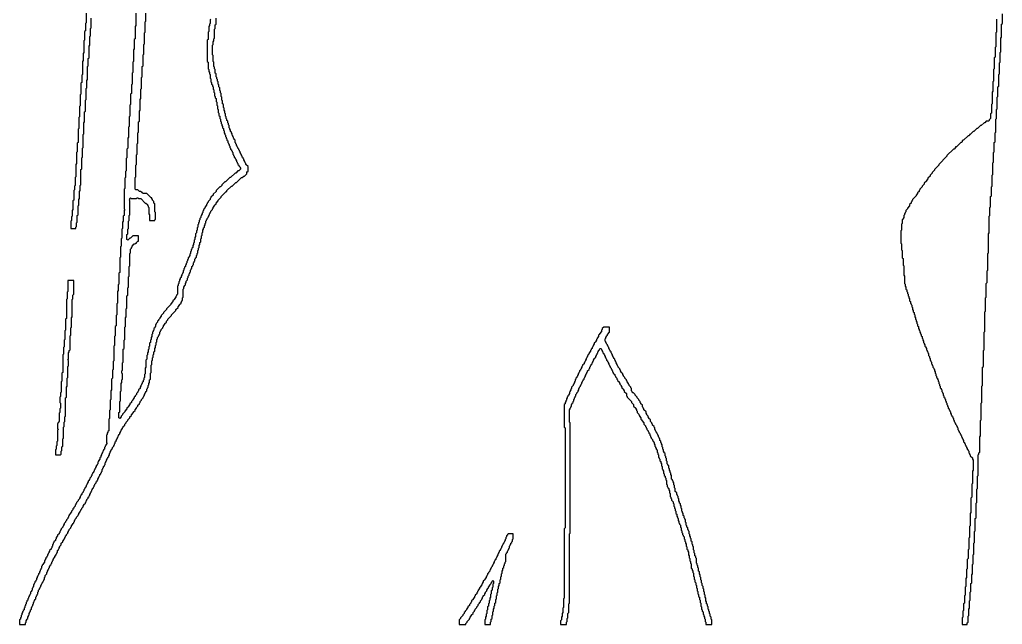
# Model space of a CAD drawing. Header units: metres. Extents: x 0 to 7998, y 2 to 10328.
# Drawn here: x 66 to 2758, y 2 to 1658 of the extents above; entities that cross this region are included whole.
import ezdxf

# ---------------------------------------------------------------- set-up
doc = ezdxf.new("R2010")
doc.units = ezdxf.units.M

msp = doc.modelspace()

# ---------------------------------------------------------------- linework, layer by layer
for points in [[(384, 1676), (384, 1642), (382, 1640), (382, 1606), (380, 1604), (380, 1578), (378, 1576), (378, 1544), (376, 1542), (376, 1514), (374, 1512), (374, 1482), (372, 1480), (372, 1456), (370, 1454), (370, 1426), (368, 1424), (368, 1394), (366, 1392), (366, 1366), (364, 1364), (364, 1336), (362, 1334), (362, 1306), (360, 1304), (360, 1280), (358, 1278), (358, 1244), (356, 1242), (356, 1226), (354, 1224), (354, 1196), (352, 1194), (352, 1140), (354, 1138), (352, 1136), (352, 1122), (350, 1120), (350, 1106), (348, 1104), (348, 1086), (346, 1084), (346, 1060), (344, 1058), (344, 1038), (342, 1036), (342, 1008), (340, 1006), (340, 966), (338, 964), (338, 934), (336, 932), (336, 916), (334, 914), (334, 882), (332, 880), (332, 850), (330, 848), (330, 820), (328, 818), (328, 792), (326, 790), (326, 766), (324, 764), (324, 724), (322, 722), (322, 700), (320, 698), (320, 676), (318, 674), (318, 644), (316, 642), (316, 618), (314, 616), (314, 590), (312, 588), (312, 566), (310, 564), (310, 532), (308, 530), (308, 528), (306, 526), (306, 522), (304, 520), (304, 500), (306, 498), (302, 494), (302, 492), (300, 490), (300, 488), (298, 486), (298, 482), (296, 480), (296, 478), (294, 476), (294, 474), (292, 472), (292, 470), (290, 468), (290, 466), (288, 464), (288, 460), (286, 458), (286, 454), (282, 450), (282, 448), (280, 446), (280, 442), (278, 440), (278, 438), (276, 436), (276, 434), (274, 432), (274, 430), (272, 428), (272, 426), (270, 424), (270, 422), (268, 420), (268, 418), (266, 416), (266, 414), (264, 412), (264, 410), (262, 408), (262, 406), (258, 402), (258, 400), (256, 398), (256, 396), (254, 394), (254, 392), (252, 390), (252, 388), (250, 386), (250, 384), (248, 382), (248, 380), (246, 378), (246, 376), (244, 374), (244, 372), (242, 370), (242, 368), (240, 366), (240, 364), (236, 360), (236, 358), (234, 356), (234, 354), (232, 352), (232, 350), (230, 348), (230, 346), (226, 342), (226, 340), (222, 336), (222, 334), (220, 332), (220, 330), (218, 328), (218, 326), (214, 322), (214, 320), (212, 318), (212, 316), (208, 312), (208, 310), (204, 306), (204, 304), (202, 302), (202, 300), (200, 298), (200, 296), (198, 294), (198, 292), (194, 288), (194, 286), (192, 284), (192, 282), (188, 278), (188, 276), (186, 274), (186, 272), (184, 270), (184, 268), (180, 264), (180, 262), (178, 260), (178, 258), (176, 256), (176, 254), (174, 252), (174, 250), (170, 246), (170, 244), (166, 240), (166, 236), (164, 234), (164, 232), (160, 228), (160, 226), (158, 224), (158, 222), (156, 220), (156, 216), (154, 214), (154, 212), (152, 210), (152, 208), (148, 204), (148, 202), (146, 200), (146, 198), (144, 196), (144, 194), (142, 192), (142, 190), (140, 188), (140, 186), (138, 184), (138, 182), (136, 180), (136, 178), (134, 176), (134, 172), (130, 168), (130, 166), (128, 164), (128, 162), (126, 160), (126, 156), (124, 154), (124, 152), (122, 150), (122, 148), (120, 146), (120, 142), (118, 140), (118, 138), (116, 136), (116, 134), (114, 132), (114, 130), (112, 128), (112, 124), (110, 122), (110, 120), (108, 118), (108, 116), (106, 114), (106, 112), (104, 110), (104, 106), (102, 104), (102, 102), (100, 100), (100, 96), (98, 94), (98, 92), (96, 90), (96, 86), (94, 84), (94, 82), (92, 80), (92, 78), (90, 76), (90, 74), (88, 72), (88, 68), (86, 66), (86, 64), (84, 62), (84, 58), (82, 56), (82, 54), (80, 52), (80, 48), (78, 46), (78, 42), (76, 40), (76, 38), (74, 36), (74, 34), (72, 32), (72, 28), (70, 26), (70, 22), (68, 20), (68, 16), (66, 14), (66, 2), (82, 2), (82, 6), (84, 8), (84, 12), (86, 14), (86, 16), (88, 18), (88, 22), (90, 24), (90, 26), (92, 28), (92, 32), (94, 34), (94, 36), (96, 38), (96, 42), (98, 44), (98, 48), (100, 50), (100, 52), (102, 54), (102, 56), (104, 58), (104, 62), (106, 64), (106, 66), (108, 68), (108, 70), (110, 72), (110, 76), (112, 78), (112, 80), (114, 82), (114, 84), (116, 86), (116, 90), (118, 92), (118, 96), (120, 98), (120, 100), (122, 102), (122, 104), (124, 106), (124, 108), (126, 110), (126, 112), (128, 114), (128, 116), (130, 118), (130, 120), (132, 122), (132, 124), (134, 126), (134, 130), (136, 132), (136, 136), (140, 140), (140, 144), (142, 146), (142, 148), (144, 150), (144, 152), (146, 154), (146, 156), (148, 158), (148, 160), (150, 162), (150, 164), (152, 166), (152, 168), (154, 170), (154, 172), (156, 174), (156, 176), (158, 178), (158, 180), (160, 182), (160, 184), (162, 186), (162, 188), (166, 192), (166, 194), (168, 196), (168, 198), (170, 200), (170, 204), (172, 206), (172, 208), (174, 210), (174, 212), (176, 214), (176, 216), (180, 220), (180, 224), (184, 228), (184, 230), (188, 234), (188, 236), (190, 238), (190, 240), (192, 242), (192, 244), (194, 246), (194, 248), (198, 252), (198, 254), (200, 256), (200, 258), (202, 260), (202, 262), (206, 266), (206, 268), (208, 270), (208, 272), (212, 276), (212, 278), (214, 280), (214, 282), (216, 284), (216, 286), (218, 288), (218, 290), (222, 294), (222, 296), (226, 300), (226, 302), (228, 304), (228, 306), (232, 310), (232, 312), (234, 314), (234, 316), (236, 318), (236, 320), (240, 324), (240, 326), (242, 328), (242, 330), (246, 334), (246, 336), (248, 338), (248, 340), (250, 342), (250, 344), (254, 348), (254, 350), (256, 352), (256, 354), (258, 356), (258, 358), (260, 360), (260, 362), (262, 364), (262, 366), (264, 368), (264, 370), (266, 372), (266, 374), (268, 376), (268, 378), (270, 380), (270, 382), (272, 384), (272, 386), (276, 390), (276, 392), (278, 394), (278, 396), (280, 398), (280, 400), (282, 402), (282, 404), (284, 406), (284, 408), (286, 410), (286, 412), (288, 414), (288, 416), (290, 418), (290, 420), (292, 422), (292, 426), (294, 428), (294, 430), (296, 432), (296, 434), (298, 436), (298, 438), (300, 440), (300, 444), (302, 446), (302, 448), (304, 450), (304, 452), (306, 454), (306, 456), (308, 458), (308, 460), (310, 462), (310, 464), (312, 466), (312, 470), (314, 472), (314, 474), (316, 476), (316, 478), (318, 480), (318, 482), (320, 484), (320, 486), (324, 490), (324, 492), (326, 494), (326, 496), (328, 498), (328, 502), (330, 504), (330, 506), (332, 508), (332, 510), (334, 512), (334, 514), (336, 516), (336, 518), (338, 520), (338, 522), (340, 524), (340, 526), (342, 528), (342, 530), (344, 532), (344, 534), (348, 538), (348, 540), (350, 542), (350, 544), (354, 548), (354, 550), (358, 554), (358, 556), (362, 560), (362, 562), (368, 568), (368, 570), (372, 574), (372, 576), (378, 582), (378, 584), (382, 588), (382, 590), (386, 594), (386, 596), (390, 600), (390, 602), (394, 606), (394, 608), (396, 610), (396, 612), (400, 616), (400, 618), (404, 622), (404, 624), (406, 626), (406, 628), (408, 630), (408, 632), (410, 634), (410, 636), (412, 638), (412, 640), (414, 642), (414, 646), (416, 648), (416, 650), (418, 652), (418, 656), (420, 658), (420, 662), (422, 664), (422, 672), (424, 674), (424, 690), (426, 692), (426, 712), (428, 714), (428, 724), (430, 726), (430, 732), (432, 734), (432, 740), (434, 742), (434, 748), (436, 750), (436, 758), (438, 760), (438, 766), (440, 768), (440, 774), (442, 776), (442, 782), (444, 784), (444, 788), (446, 790), (446, 792), (448, 794), (448, 796), (450, 798), (450, 802), (452, 804), (452, 806), (454, 808), (454, 810), (458, 814), (458, 816), (460, 818), (460, 820), (464, 824), (464, 826), (468, 830), (468, 832), (472, 836), (472, 838), (482, 848), (482, 850), (494, 862), (494, 864), (500, 870), (500, 872), (504, 876), (504, 878), (508, 882), (508, 884), (510, 886), (510, 888), (512, 890), (512, 896), (514, 898), (514, 920), (516, 922), (516, 926), (518, 928), (518, 930), (520, 932), (520, 936), (522, 938), (522, 942), (526, 946), (526, 950), (528, 952), (528, 956), (530, 958), (530, 962), (532, 964), (532, 966), (534, 968), (534, 972), (536, 974), (536, 976), (538, 978), (538, 982), (540, 984), (540, 986), (542, 988), (542, 992), (544, 994), (544, 996), (546, 998), (546, 1002), (548, 1004), (548, 1006), (550, 1008), (550, 1012), (552, 1014), (552, 1018), (554, 1020), (554, 1026), (556, 1028), (556, 1032), (558, 1034), (558, 1040), (560, 1042), (560, 1048), (562, 1050), (562, 1058), (564, 1060), (564, 1066), (566, 1068), (566, 1074), (568, 1076), (568, 1082), (570, 1084), (570, 1088), (572, 1090), (572, 1094), (574, 1096), (574, 1100), (576, 1102), (576, 1106), (578, 1108), (578, 1110), (580, 1112), (580, 1114), (582, 1116), (582, 1118), (584, 1120), (584, 1122), (586, 1124), (586, 1126), (588, 1128), (588, 1130), (590, 1132), (590, 1134), (594, 1138), (594, 1140), (596, 1142), (596, 1144), (600, 1148), (600, 1150), (604, 1154), (604, 1156), (610, 1162), (610, 1164), (618, 1172), (618, 1174), (632, 1188), (634, 1188), (634, 1190), (646, 1202), (648, 1202), (658, 1212), (660, 1212), (674, 1226), (676, 1226), (680, 1230), (682, 1230), (688, 1236), (688, 1240), (690, 1242), (692, 1242), (692, 1256), (686, 1262), (686, 1264), (684, 1266), (684, 1268), (682, 1270), (682, 1272), (680, 1274), (680, 1276), (678, 1278), (678, 1280), (676, 1282), (676, 1284), (674, 1286), (674, 1288), (672, 1290), (672, 1292), (670, 1294), (670, 1296), (668, 1298), (668, 1300), (666, 1302), (666, 1304), (664, 1306), (664, 1308), (662, 1310), (662, 1312), (660, 1314), (660, 1316), (658, 1318), (658, 1320), (656, 1322), (656, 1328), (654, 1330), (654, 1332), (652, 1334), (652, 1336), (650, 1338), (650, 1340), (648, 1342), (648, 1346), (646, 1348), (646, 1350), (644, 1352), (644, 1356), (642, 1358), (642, 1360), (640, 1362), (640, 1368), (638, 1370), (638, 1374), (636, 1376), (636, 1380), (634, 1382), (634, 1386), (632, 1388), (632, 1392), (630, 1394), (630, 1400), (628, 1402), (628, 1408), (626, 1410), (626, 1416), (624, 1418), (624, 1426), (622, 1428), (622, 1436), (620, 1438), (620, 1446), (618, 1448), (618, 1456), (616, 1458), (616, 1462), (614, 1464), (614, 1472), (612, 1474), (612, 1480), (610, 1482), (610, 1488), (608, 1490), (608, 1494), (606, 1496), (606, 1500), (604, 1502), (604, 1510), (602, 1512), (602, 1522), (600, 1524), (600, 1528), (598, 1530), (598, 1542), (596, 1544), (596, 1560), (594, 1562), (594, 1588), (596, 1590), (596, 1598), (598, 1600), (598, 1606), (600, 1608), (600, 1632), (602, 1634), (602, 1644), (604, 1646), (604, 1662)], [(248, 1676), (248, 1650), (246, 1648), (246, 1628), (244, 1626), (244, 1602), (242, 1600), (242, 1568), (240, 1566), (240, 1546), (238, 1544), (238, 1508), (236, 1506), (236, 1486), (234, 1484), (234, 1454), (232, 1452), (232, 1422), (230, 1420), (230, 1392), (228, 1390), (228, 1360), (226, 1358), (226, 1322), (224, 1320), (224, 1296), (222, 1294), (222, 1264), (220, 1262), (220, 1228), (218, 1226), (218, 1204), (216, 1202), (216, 1192), (214, 1190), (214, 1164), (212, 1162), (212, 1138), (210, 1136), (210, 1120), (208, 1118), (208, 1108), (206, 1106), (206, 1086), (220, 1086), (220, 1090), (222, 1092), (222, 1102), (224, 1104), (224, 1122), (226, 1124), (226, 1148), (228, 1150), (228, 1166), (230, 1168), (230, 1188), (232, 1190), (232, 1204), (234, 1206), (234, 1248), (236, 1250), (236, 1280), (238, 1282), (238, 1306), (240, 1308), (240, 1344), (242, 1346), (242, 1376), (244, 1378), (244, 1406), (246, 1408), (246, 1438), (248, 1440), (248, 1470), (250, 1472), (250, 1492), (252, 1494), (252, 1530), (254, 1532), (254, 1552), (256, 1554), (256, 1586), (258, 1588), (258, 1612), (260, 1614), (260, 1634), (262, 1636), (262, 1662)], [(590, 1660), (588, 1658), (588, 1648), (586, 1646), (586, 1642), (584, 1640), (584, 1626), (582, 1624), (582, 1604), (580, 1602), (580, 1544), (582, 1542), (582, 1524), (584, 1522), (584, 1516), (586, 1514), (586, 1510), (588, 1508), (588, 1498), (590, 1496), (590, 1488), (592, 1486), (592, 1482), (594, 1480), (594, 1476), (596, 1474), (596, 1468), (598, 1466), (598, 1460), (600, 1458), (600, 1450), (602, 1448), (602, 1444), (604, 1442), (604, 1434), (606, 1432), (606, 1424), (608, 1422), (608, 1414), (610, 1412), (610, 1404), (612, 1402), (612, 1396), (614, 1394), (614, 1388), (616, 1386), (616, 1380), (618, 1378), (618, 1374), (620, 1372), (620, 1368), (622, 1366), (622, 1362), (624, 1360), (624, 1356), (626, 1354), (626, 1348), (628, 1346), (628, 1344), (630, 1342), (630, 1338), (632, 1336), (632, 1334), (634, 1332), (634, 1328), (636, 1326), (636, 1322), (638, 1320), (638, 1318), (640, 1316), (640, 1314), (642, 1312), (642, 1308), (644, 1306), (644, 1304), (646, 1302), (646, 1300), (648, 1298), (648, 1296), (650, 1294), (650, 1290), (652, 1288), (652, 1286), (654, 1284), (654, 1282), (656, 1280), (656, 1278), (658, 1276), (658, 1274), (660, 1272), (660, 1270), (662, 1268), (662, 1266), (664, 1264), (664, 1262), (666, 1260), (666, 1258), (670, 1254), (670, 1252), (672, 1250), (666, 1244), (664, 1244), (658, 1238), (656, 1238), (644, 1226), (642, 1226), (630, 1214), (628, 1214), (620, 1206), (620, 1204), (616, 1200), (614, 1200), (604, 1190), (604, 1188), (596, 1180), (596, 1178), (590, 1172), (590, 1170), (588, 1168), (588, 1166), (582, 1160), (582, 1158), (580, 1156), (580, 1154), (578, 1152), (578, 1150), (574, 1146), (574, 1144), (572, 1142), (572, 1140), (570, 1138), (570, 1136), (568, 1134), (568, 1130), (566, 1128), (566, 1126), (564, 1124), (564, 1122), (562, 1120), (562, 1116), (560, 1114), (560, 1110), (558, 1108), (558, 1104), (556, 1102), (556, 1098), (554, 1096), (554, 1090), (552, 1088), (552, 1082), (550, 1080), (550, 1074), (548, 1072), (548, 1064), (546, 1062), (546, 1056), (544, 1054), (544, 1048), (542, 1046), (542, 1042), (540, 1040), (540, 1034), (538, 1032), (538, 1030), (536, 1028), (536, 1024), (534, 1022), (534, 1018), (532, 1016), (532, 1012), (530, 1010), (530, 1008), (528, 1006), (528, 1002), (526, 1000), (526, 998), (524, 996), (524, 992), (522, 990), (522, 988), (520, 986), (520, 982), (518, 980), (518, 978), (516, 976), (516, 972), (514, 970), (514, 966), (512, 964), (512, 962), (510, 960), (510, 958), (508, 956), (508, 952), (506, 950), (506, 948), (504, 946), (504, 942), (502, 940), (502, 936), (500, 934), (500, 930), (498, 928), (498, 906), (496, 904), (496, 902), (494, 900), (494, 898), (490, 894), (490, 892), (486, 888), (486, 886), (480, 880), (480, 878), (468, 866), (468, 864), (460, 856), (460, 854), (454, 848), (454, 846), (450, 842), (450, 840), (446, 836), (446, 834), (444, 832), (444, 830), (440, 826), (440, 824), (438, 822), (438, 818), (436, 816), (436, 814), (434, 812), (434, 808), (432, 806), (432, 804), (430, 802), (430, 798), (428, 796), (428, 790), (426, 788), (426, 782), (424, 780), (424, 774), (422, 772), (422, 764), (420, 762), (420, 756), (418, 754), (418, 748), (416, 746), (416, 740), (414, 738), (414, 728), (412, 726), (412, 706), (410, 704), (410, 688), (408, 686), (408, 678), (406, 676), (406, 672), (404, 670), (404, 666), (402, 664), (402, 662), (400, 660), (400, 658), (398, 656), (398, 654), (396, 652), (396, 648), (392, 644), (392, 642), (390, 640), (390, 638), (386, 634), (386, 632), (382, 628), (382, 626), (380, 624), (380, 622), (376, 618), (376, 616), (372, 612), (372, 610), (368, 606), (368, 604), (364, 600), (364, 598), (360, 594), (360, 592), (354, 586), (354, 584), (348, 578), (348, 576), (344, 572), (344, 570), (340, 566), (338, 568), (338, 582), (340, 584), (340, 612), (342, 614), (342, 640), (344, 642), (344, 662), (346, 664), (346, 672), (348, 674), (348, 688), (346, 690), (346, 696), (348, 698), (348, 718), (350, 720), (350, 756), (352, 758), (352, 780), (354, 782), (354, 816), (356, 818), (356, 842), (358, 844), (358, 866), (360, 868), (360, 902), (362, 904), (362, 924), (364, 926), (364, 954), (366, 956), (366, 982), (368, 984), (368, 1018), (370, 1020), (370, 1030), (372, 1032), (372, 1034), (374, 1036), (374, 1038), (380, 1044), (382, 1044), (384, 1046), (386, 1046), (386, 1048), (390, 1052), (392, 1052), (392, 1066), (376, 1066), (370, 1060), (368, 1060), (362, 1054), (360, 1056), (360, 1070), (362, 1072), (362, 1084), (364, 1086), (364, 1106), (366, 1108), (366, 1122), (368, 1124), (368, 1162), (366, 1164), (368, 1166), (368, 1168), (370, 1170), (372, 1168), (386, 1168), (388, 1170), (390, 1170), (392, 1168), (398, 1168), (410, 1156), (412, 1156), (416, 1152), (416, 1150), (418, 1148), (418, 1146), (420, 1144), (420, 1126), (422, 1124), (422, 1108), (436, 1108), (436, 1110), (438, 1112), (438, 1130), (436, 1132), (436, 1154), (434, 1156), (434, 1160), (430, 1164), (430, 1166), (428, 1168), (428, 1170), (426, 1170), (414, 1182), (404, 1182), (402, 1184), (402, 1186), (400, 1186), (398, 1188), (394, 1188), (390, 1192), (384, 1192), (382, 1194), (382, 1226), (384, 1228), (384, 1260), (386, 1262), (386, 1288), (388, 1290), (388, 1318), (390, 1320), (390, 1348), (392, 1350), (392, 1378), (394, 1380), (394, 1408), (396, 1410), (396, 1440), (398, 1442), (398, 1468), (400, 1470), (400, 1500), (402, 1502), (402, 1530), (404, 1532), (404, 1562), (406, 1564), (406, 1590), (408, 1592), (408, 1622), (410, 1624), (410, 1652), (412, 1654), (412, 1684)], [(2742, 1660), (2742, 1624), (2740, 1622), (2740, 1584), (2738, 1582), (2738, 1556), (2736, 1554), (2736, 1524), (2734, 1522), (2734, 1490), (2732, 1488), (2732, 1462), (2730, 1460), (2730, 1428), (2728, 1426), (2728, 1402), (2726, 1400), (2726, 1388), (2722, 1384), (2722, 1382), (2720, 1380), (2714, 1380), (2710, 1376), (2708, 1376), (2700, 1368), (2698, 1368), (2690, 1360), (2688, 1360), (2680, 1352), (2678, 1352), (2670, 1344), (2668, 1344), (2668, 1342), (2666, 1340), (2664, 1340), (2652, 1328), (2650, 1328), (2648, 1326), (2648, 1324), (2646, 1322), (2644, 1322), (2632, 1310), (2630, 1310), (2630, 1308), (2626, 1304), (2624, 1304), (2606, 1286), (2606, 1284), (2584, 1262), (2584, 1260), (2572, 1248), (2572, 1246), (2566, 1240), (2566, 1238), (2560, 1232), (2560, 1230), (2554, 1224), (2554, 1222), (2550, 1218), (2550, 1216), (2544, 1210), (2544, 1208), (2538, 1202), (2538, 1200), (2532, 1194), (2532, 1192), (2530, 1190), (2530, 1188), (2526, 1184), (2526, 1182), (2522, 1178), (2522, 1176), (2512, 1166), (2512, 1164), (2510, 1162), (2510, 1160), (2508, 1158), (2508, 1156), (2504, 1152), (2504, 1148), (2498, 1142), (2498, 1140), (2494, 1136), (2494, 1132), (2492, 1130), (2492, 1128), (2490, 1126), (2490, 1124), (2488, 1122), (2488, 1116), (2486, 1114), (2486, 1112), (2484, 1110), (2484, 1100), (2482, 1098), (2482, 1082), (2480, 1080), (2480, 1046), (2482, 1044), (2482, 1028), (2484, 1026), (2484, 1006), (2486, 1004), (2486, 986), (2488, 984), (2488, 958), (2490, 956), (2490, 936), (2492, 934), (2492, 928), (2494, 926), (2494, 920), (2496, 918), (2496, 914), (2498, 912), (2498, 908), (2500, 906), (2500, 902), (2502, 900), (2502, 896), (2504, 894), (2504, 888), (2506, 886), (2506, 882), (2508, 880), (2508, 878), (2510, 876), (2510, 872), (2512, 870), (2512, 864), (2514, 862), (2514, 858), (2516, 856), (2516, 852), (2518, 850), (2518, 844), (2520, 842), (2520, 838), (2522, 836), (2522, 832), (2524, 830), (2524, 826), (2526, 824), (2526, 820), (2528, 818), (2528, 812), (2530, 810), (2530, 808), (2532, 806), (2532, 802), (2534, 800), (2534, 798), (2536, 796), (2536, 792), (2538, 790), (2538, 786), (2540, 784), (2540, 780), (2542, 778), (2542, 774), (2544, 772), (2544, 770), (2546, 768), (2546, 764), (2548, 762), (2548, 760), (2550, 758), (2550, 754), (2552, 752), (2552, 750), (2554, 748), (2554, 746), (2556, 744), (2556, 738), (2558, 736), (2558, 732), (2560, 730), (2560, 726), (2562, 724), (2562, 722), (2564, 720), (2564, 716), (2566, 714), (2566, 712), (2568, 710), (2568, 706), (2570, 704), (2570, 702), (2572, 700), (2572, 696), (2574, 694), (2574, 690), (2576, 688), (2576, 684), (2578, 682), (2578, 678), (2580, 676), (2580, 674), (2582, 672), (2582, 668), (2584, 666), (2584, 662), (2586, 660), (2586, 656), (2588, 654), (2588, 650), (2590, 648), (2590, 646), (2592, 644), (2592, 640), (2594, 638), (2594, 636), (2596, 634), (2596, 630), (2598, 628), (2598, 624), (2600, 622), (2600, 620), (2602, 618), (2602, 614), (2604, 612), (2604, 610), (2606, 608), (2606, 604), (2608, 602), (2608, 600), (2610, 598), (2610, 594), (2612, 592), (2612, 590), (2614, 588), (2614, 586), (2616, 584), (2616, 580), (2618, 578), (2618, 576), (2620, 574), (2620, 572), (2622, 570), (2622, 568), (2624, 566), (2624, 562), (2626, 560), (2626, 558), (2628, 556), (2628, 554), (2630, 552), (2630, 550), (2632, 548), (2632, 546), (2634, 544), (2634, 542), (2636, 540), (2636, 536), (2638, 534), (2638, 532), (2640, 530), (2640, 528), (2642, 526), (2642, 524), (2644, 522), (2644, 520), (2646, 518), (2646, 516), (2648, 514), (2648, 512), (2650, 510), (2650, 508), (2652, 506), (2652, 502), (2654, 500), (2654, 498), (2656, 496), (2656, 494), (2658, 492), (2658, 490), (2660, 488), (2660, 486), (2662, 484), (2662, 482), (2664, 480), (2664, 478), (2666, 476), (2666, 472), (2668, 470), (2668, 468), (2670, 466), (2670, 464), (2676, 458), (2676, 454), (2678, 452), (2678, 424), (2676, 422), (2676, 388), (2674, 386), (2674, 350), (2672, 348), (2672, 308), (2670, 306), (2670, 272), (2668, 270), (2668, 240), (2666, 238), (2666, 208), (2664, 206), (2664, 182), (2662, 180), (2662, 154), (2660, 152), (2660, 130), (2658, 128), (2658, 106), (2656, 104), (2656, 82), (2654, 80), (2654, 60), (2652, 58), (2652, 40), (2650, 38), (2650, 22), (2648, 20), (2648, 2), (2662, 2), (2662, 6), (2664, 8), (2664, 24), (2666, 26), (2666, 44), (2668, 46), (2668, 66), (2670, 68), (2670, 90), (2672, 92), (2672, 114), (2674, 116), (2674, 138), (2676, 140), (2676, 166), (2678, 168), (2678, 192), (2680, 194), (2680, 224), (2682, 226), (2682, 256), (2684, 258), (2684, 292), (2686, 294), (2686, 334), (2688, 336), (2688, 372), (2690, 374), (2690, 408), (2692, 410), (2692, 466), (2694, 468), (2694, 472), (2696, 474), (2696, 516), (2698, 518), (2698, 560), (2700, 562), (2700, 608), (2702, 610), (2702, 654), (2704, 656), (2704, 706), (2706, 708), (2706, 752), (2708, 754), (2708, 802), (2710, 804), (2710, 858), (2712, 860), (2712, 896), (2714, 898), (2714, 936), (2716, 938), (2716, 970), (2718, 972), (2718, 1018), (2720, 1020), (2720, 1072), (2722, 1074), (2722, 1120), (2724, 1122), (2724, 1144), (2726, 1146), (2726, 1174), (2728, 1176), (2728, 1200), (2730, 1202), (2730, 1232), (2732, 1234), (2732, 1266), (2734, 1268), (2734, 1294), (2736, 1296), (2736, 1322), (2738, 1324), (2738, 1348), (2740, 1350), (2740, 1386), (2742, 1388), (2742, 1412), (2744, 1414), (2744, 1446), (2746, 1448), (2746, 1474), (2748, 1476), (2748, 1508), (2750, 1510), (2750, 1540), (2752, 1542), (2752, 1568), (2754, 1570), (2754, 1608), (2756, 1610), (2756, 1646), (2758, 1648), (2758, 1674)]]:
    msp.add_lwpolyline(points)
for points in [[(198, 944), (198, 914), (196, 912), (196, 894), (194, 892), (194, 840), (192, 838), (192, 808), (190, 806), (190, 782), (188, 780), (188, 762), (186, 760), (186, 742), (184, 740), (184, 692), (182, 690), (182, 668), (180, 666), (180, 638), (178, 636), (178, 626), (176, 624), (176, 610), (178, 608), (178, 594), (176, 592), (176, 582), (174, 580), (174, 558), (172, 556), (172, 554), (170, 552), (170, 538), (172, 536), (170, 534), (170, 504), (168, 502), (168, 492), (166, 490), (166, 482), (164, 480), (164, 466), (178, 466), (180, 468), (180, 476), (182, 478), (182, 488), (184, 490), (184, 510), (186, 512), (186, 542), (188, 544), (188, 556), (190, 558), (190, 570), (192, 572), (192, 622), (194, 624), (194, 652), (196, 654), (196, 676), (198, 678), (198, 708), (200, 710), (200, 724), (198, 726), (200, 728), (200, 746), (202, 748), (202, 752), (204, 754), (204, 792), (206, 794), (206, 814), (208, 816), (208, 842), (210, 844), (210, 892), (212, 894), (212, 904), (214, 906), (214, 944)], [(1666, 816), (1662, 812), (1662, 810), (1660, 808), (1660, 804), (1654, 798), (1654, 796), (1652, 794), (1652, 790), (1648, 786), (1648, 784), (1646, 782), (1646, 780), (1644, 778), (1644, 776), (1640, 772), (1640, 770), (1638, 768), (1638, 766), (1636, 764), (1636, 762), (1634, 760), (1634, 758), (1632, 756), (1632, 754), (1630, 752), (1630, 750), (1626, 746), (1626, 744), (1624, 742), (1624, 740), (1622, 738), (1622, 736), (1620, 734), (1620, 732), (1618, 730), (1618, 728), (1616, 726), (1616, 724), (1614, 722), (1614, 720), (1612, 718), (1612, 716), (1608, 712), (1608, 710), (1606, 708), (1606, 706), (1604, 704), (1604, 702), (1602, 700), (1602, 698), (1600, 696), (1600, 694), (1598, 692), (1598, 690), (1596, 688), (1596, 686), (1594, 684), (1594, 682), (1592, 680), (1592, 678), (1590, 676), (1590, 674), (1588, 672), (1588, 668), (1586, 666), (1586, 664), (1584, 662), (1584, 660), (1582, 658), (1582, 656), (1578, 652), (1578, 648), (1576, 646), (1576, 644), (1574, 642), (1574, 640), (1572, 638), (1572, 634), (1570, 632), (1570, 630), (1568, 628), (1568, 626), (1566, 624), (1566, 622), (1564, 620), (1564, 616), (1562, 614), (1562, 612), (1560, 610), (1560, 606), (1558, 604), (1558, 542), (1560, 540), (1560, 266), (1558, 264), (1558, 74), (1556, 72), (1556, 48), (1554, 46), (1554, 34), (1552, 32), (1552, 24), (1550, 22), (1550, 14), (1548, 12), (1548, 2), (1564, 2), (1564, 8), (1566, 10), (1566, 18), (1568, 20), (1568, 32), (1570, 34), (1570, 58), (1572, 60), (1572, 250), (1574, 252), (1574, 554), (1572, 556), (1572, 590), (1574, 592), (1574, 594), (1576, 596), (1576, 598), (1578, 600), (1578, 604), (1580, 606), (1580, 608), (1582, 610), (1582, 612), (1584, 614), (1584, 618), (1586, 620), (1586, 622), (1588, 624), (1588, 626), (1590, 628), (1590, 632), (1592, 634), (1592, 636), (1596, 640), (1596, 642), (1598, 644), (1598, 648), (1600, 650), (1600, 652), (1602, 654), (1602, 656), (1604, 658), (1604, 660), (1606, 662), (1606, 664), (1608, 666), (1608, 668), (1610, 670), (1610, 672), (1612, 674), (1612, 676), (1614, 678), (1614, 680), (1616, 682), (1616, 684), (1618, 686), (1618, 688), (1620, 690), (1620, 692), (1622, 694), (1622, 696), (1626, 700), (1626, 702), (1628, 704), (1628, 706), (1630, 708), (1630, 710), (1632, 712), (1632, 714), (1634, 716), (1634, 718), (1636, 720), (1636, 722), (1638, 724), (1638, 726), (1640, 728), (1640, 730), (1644, 734), (1644, 736), (1646, 738), (1646, 740), (1648, 742), (1648, 744), (1650, 746), (1650, 748), (1652, 750), (1652, 752), (1654, 754), (1654, 756), (1656, 758), (1658, 758), (1660, 756), (1660, 754), (1662, 752), (1662, 750), (1664, 748), (1664, 746), (1666, 744), (1666, 742), (1668, 740), (1668, 738), (1670, 736), (1670, 734), (1672, 732), (1672, 730), (1674, 728), (1674, 726), (1676, 724), (1676, 722), (1678, 720), (1678, 718), (1680, 716), (1680, 714), (1682, 712), (1682, 710), (1684, 708), (1684, 706), (1686, 704), (1686, 702), (1688, 700), (1688, 698), (1690, 696), (1690, 694), (1692, 692), (1692, 690), (1696, 686), (1696, 684), (1698, 682), (1698, 680), (1702, 676), (1702, 674), (1704, 672), (1704, 670), (1708, 666), (1708, 664), (1710, 662), (1710, 660), (1714, 656), (1714, 654), (1716, 652), (1716, 650), (1720, 646), (1720, 644), (1722, 642), (1722, 640), (1728, 634), (1728, 628), (1730, 626), (1730, 624), (1742, 612), (1742, 610), (1748, 604), (1748, 600), (1754, 594), (1754, 592), (1756, 590), (1756, 588), (1758, 586), (1758, 582), (1762, 578), (1762, 576), (1764, 574), (1764, 572), (1768, 568), (1768, 564), (1770, 562), (1770, 560), (1776, 554), (1776, 550), (1780, 546), (1780, 544), (1782, 542), (1782, 540), (1784, 538), (1784, 536), (1788, 532), (1788, 530), (1790, 528), (1790, 526), (1792, 524), (1792, 520), (1794, 518), (1794, 516), (1796, 514), (1796, 512), (1800, 508), (1800, 506), (1802, 504), (1802, 502), (1804, 500), (1804, 496), (1806, 494), (1806, 490), (1808, 488), (1808, 486), (1810, 484), (1810, 482), (1812, 480), (1812, 474), (1814, 472), (1814, 468), (1816, 466), (1816, 460), (1818, 458), (1818, 456), (1820, 454), (1820, 450), (1822, 448), (1822, 444), (1824, 442), (1824, 436), (1826, 434), (1826, 428), (1828, 426), (1828, 424), (1830, 422), (1830, 416), (1832, 414), (1832, 410), (1834, 408), (1834, 404), (1836, 402), (1836, 398), (1838, 396), (1838, 386), (1840, 384), (1840, 380), (1842, 378), (1842, 376), (1844, 374), (1844, 370), (1846, 368), (1846, 362), (1848, 360), (1848, 352), (1850, 350), (1850, 348), (1852, 346), (1852, 342), (1856, 338), (1856, 334), (1858, 332), (1858, 326), (1860, 324), (1860, 320), (1862, 318), (1862, 314), (1864, 312), (1864, 306), (1866, 304), (1866, 298), (1868, 296), (1868, 294), (1870, 292), (1870, 286), (1872, 284), (1872, 280), (1874, 278), (1874, 276), (1876, 274), (1876, 268), (1878, 266), (1878, 260), (1880, 258), (1880, 254), (1882, 252), (1882, 248), (1884, 246), (1884, 244), (1886, 242), (1886, 236), (1888, 234), (1888, 230), (1890, 228), (1890, 224), (1892, 222), (1892, 216), (1894, 214), (1894, 208), (1896, 206), (1896, 202), (1898, 200), (1898, 192), (1900, 190), (1900, 184), (1902, 182), (1902, 176), (1904, 174), (1904, 170), (1906, 168), (1906, 156), (1908, 154), (1908, 150), (1910, 148), (1910, 144), (1912, 142), (1912, 134), (1914, 132), (1914, 126), (1916, 124), (1916, 118), (1918, 116), (1918, 110), (1920, 108), (1920, 102), (1922, 100), (1922, 94), (1924, 92), (1924, 86), (1926, 84), (1926, 78), (1928, 76), (1928, 70), (1930, 68), (1930, 62), (1932, 60), (1932, 52), (1934, 50), (1934, 44), (1936, 42), (1936, 38), (1938, 36), (1938, 30), (1940, 28), (1940, 24), (1942, 22), (1942, 18), (1944, 16), (1944, 10), (1946, 8), (1946, 2), (1962, 2), (1962, 14), (1960, 16), (1960, 22), (1958, 24), (1958, 30), (1956, 32), (1956, 36), (1954, 38), (1954, 42), (1952, 44), (1952, 50), (1950, 52), (1950, 56), (1948, 58), (1948, 64), (1946, 66), (1946, 74), (1944, 76), (1944, 82), (1942, 84), (1942, 90), (1940, 92), (1940, 98), (1938, 100), (1938, 106), (1936, 108), (1936, 114), (1934, 116), (1934, 122), (1932, 124), (1932, 130), (1930, 132), (1930, 138), (1928, 140), (1928, 146), (1926, 148), (1926, 156), (1924, 158), (1924, 162), (1922, 164), (1922, 168), (1920, 170), (1920, 182), (1918, 184), (1918, 188), (1916, 190), (1916, 196), (1914, 198), (1914, 204), (1912, 206), (1912, 214), (1910, 216), (1910, 220), (1908, 222), (1908, 228), (1906, 230), (1906, 236), (1904, 238), (1904, 242), (1902, 244), (1902, 248), (1900, 250), (1900, 256), (1898, 258), (1898, 260), (1896, 262), (1896, 266), (1894, 268), (1894, 272), (1892, 274), (1892, 280), (1890, 282), (1890, 288), (1888, 290), (1888, 292), (1886, 294), (1886, 298), (1884, 300), (1884, 306), (1882, 308), (1882, 310), (1880, 312), (1880, 318), (1878, 320), (1878, 326), (1876, 328), (1876, 332), (1874, 334), (1874, 338), (1872, 340), (1872, 346), (1870, 348), (1870, 352), (1868, 354), (1868, 356), (1866, 358), (1866, 362), (1862, 366), (1862, 374), (1860, 376), (1860, 382), (1858, 384), (1858, 390), (1856, 392), (1856, 394), (1854, 396), (1854, 398), (1852, 400), (1852, 410), (1850, 412), (1850, 416), (1848, 418), (1848, 422), (1846, 424), (1846, 428), (1844, 430), (1844, 436), (1842, 438), (1842, 440), (1840, 442), (1840, 448), (1838, 450), (1838, 456), (1836, 458), (1836, 462), (1834, 464), (1834, 470), (1832, 472), (1832, 474), (1830, 476), (1830, 480), (1828, 482), (1828, 486), (1826, 488), (1826, 494), (1824, 496), (1824, 498), (1822, 500), (1822, 504), (1820, 506), (1820, 510), (1818, 512), (1818, 514), (1816, 516), (1816, 518), (1814, 520), (1814, 522), (1812, 524), (1812, 526), (1810, 528), (1810, 530), (1808, 532), (1808, 534), (1806, 536), (1806, 540), (1804, 542), (1804, 544), (1800, 548), (1800, 550), (1798, 552), (1798, 554), (1794, 558), (1794, 562), (1790, 566), (1790, 568), (1788, 570), (1788, 572), (1784, 576), (1784, 578), (1782, 580), (1782, 584), (1776, 590), (1776, 592), (1774, 594), (1774, 596), (1772, 598), (1772, 602), (1768, 606), (1768, 608), (1766, 610), (1766, 612), (1762, 616), (1762, 618), (1758, 622), (1758, 624), (1752, 630), (1752, 632), (1748, 636), (1746, 636), (1744, 638), (1744, 640), (1742, 642), (1742, 648), (1740, 650), (1740, 652), (1736, 656), (1736, 658), (1734, 660), (1734, 662), (1730, 666), (1730, 668), (1728, 670), (1728, 672), (1724, 676), (1724, 678), (1720, 682), (1720, 684), (1718, 686), (1718, 688), (1714, 692), (1714, 694), (1712, 696), (1712, 698), (1710, 700), (1710, 702), (1706, 706), (1706, 708), (1704, 710), (1704, 712), (1702, 714), (1702, 716), (1700, 718), (1700, 720), (1698, 722), (1698, 724), (1696, 726), (1696, 728), (1694, 730), (1694, 732), (1692, 734), (1692, 736), (1690, 738), (1690, 740), (1688, 742), (1688, 744), (1686, 746), (1686, 748), (1684, 750), (1684, 752), (1682, 754), (1682, 756), (1680, 758), (1680, 760), (1678, 762), (1678, 764), (1676, 766), (1676, 768), (1674, 770), (1674, 772), (1672, 774), (1672, 776), (1670, 778), (1670, 784), (1672, 786), (1672, 788), (1674, 790), (1674, 792), (1676, 794), (1676, 796), (1682, 802), (1682, 816)], [(1404, 250), (1402, 248), (1402, 246), (1400, 244), (1400, 242), (1398, 240), (1398, 236), (1396, 234), (1396, 232), (1394, 230), (1394, 228), (1392, 226), (1392, 224), (1390, 222), (1390, 220), (1388, 218), (1388, 216), (1386, 214), (1386, 212), (1384, 210), (1384, 208), (1382, 206), (1382, 204), (1380, 202), (1380, 200), (1378, 198), (1378, 196), (1376, 194), (1376, 192), (1374, 190), (1374, 188), (1372, 186), (1372, 184), (1370, 182), (1370, 180), (1368, 178), (1368, 176), (1366, 174), (1366, 172), (1364, 170), (1364, 168), (1362, 166), (1362, 164), (1360, 162), (1360, 160), (1358, 158), (1358, 156), (1356, 154), (1356, 152), (1354, 150), (1354, 148), (1350, 144), (1350, 142), (1348, 140), (1348, 138), (1346, 136), (1346, 134), (1344, 132), (1344, 130), (1340, 126), (1340, 124), (1336, 120), (1336, 118), (1334, 116), (1334, 114), (1332, 112), (1332, 110), (1328, 106), (1328, 104), (1326, 102), (1326, 100), (1322, 96), (1322, 94), (1320, 92), (1320, 90), (1318, 88), (1318, 86), (1314, 82), (1314, 80), (1312, 78), (1312, 76), (1308, 72), (1308, 70), (1304, 66), (1304, 64), (1302, 62), (1302, 60), (1298, 56), (1298, 54), (1294, 50), (1294, 48), (1290, 44), (1290, 42), (1286, 38), (1286, 36), (1284, 34), (1284, 32), (1280, 28), (1280, 26), (1274, 20), (1274, 18), (1270, 14), (1270, 2), (1288, 2), (1288, 4), (1292, 8), (1292, 10), (1298, 16), (1298, 18), (1300, 20), (1300, 22), (1304, 26), (1304, 28), (1308, 32), (1308, 34), (1312, 38), (1312, 40), (1314, 42), (1314, 44), (1318, 48), (1318, 50), (1322, 54), (1322, 56), (1326, 60), (1326, 62), (1328, 64), (1328, 66), (1332, 70), (1332, 72), (1334, 74), (1334, 76), (1336, 78), (1336, 80), (1340, 84), (1340, 86), (1342, 88), (1342, 90), (1346, 94), (1346, 96), (1348, 98), (1348, 100), (1350, 102), (1350, 104), (1354, 108), (1354, 110), (1358, 114), (1358, 116), (1360, 118), (1360, 120), (1362, 122), (1364, 120), (1364, 114), (1362, 112), (1362, 104), (1360, 102), (1360, 96), (1358, 94), (1358, 86), (1356, 84), (1356, 76), (1354, 74), (1354, 68), (1352, 66), (1352, 60), (1350, 58), (1350, 52), (1348, 50), (1348, 42), (1346, 40), (1346, 32), (1344, 30), (1344, 24), (1342, 22), (1342, 16), (1340, 14), (1340, 2), (1356, 2), (1356, 8), (1358, 10), (1358, 16), (1360, 18), (1360, 26), (1362, 28), (1362, 36), (1364, 38), (1364, 44), (1366, 46), (1366, 52), (1368, 54), (1368, 60), (1370, 62), (1370, 70), (1372, 72), (1372, 80), (1374, 82), (1374, 88), (1376, 90), (1376, 98), (1378, 100), (1378, 106), (1380, 108), (1380, 114), (1382, 116), (1382, 124), (1384, 126), (1384, 132), (1386, 134), (1386, 140), (1388, 142), (1388, 148), (1390, 150), (1390, 156), (1392, 158), (1392, 162), (1394, 164), (1394, 168), (1396, 170), (1396, 172), (1398, 174), (1398, 194), (1400, 196), (1400, 198), (1402, 200), (1402, 202), (1404, 204), (1404, 206), (1406, 208), (1406, 210), (1408, 212), (1408, 216), (1410, 218), (1410, 220), (1412, 222), (1412, 224), (1414, 226), (1414, 228), (1416, 230), (1416, 234), (1418, 236), (1418, 250)]]:
    msp.add_lwpolyline(points, close=True)

doc.saveas('drawing.dxf')
